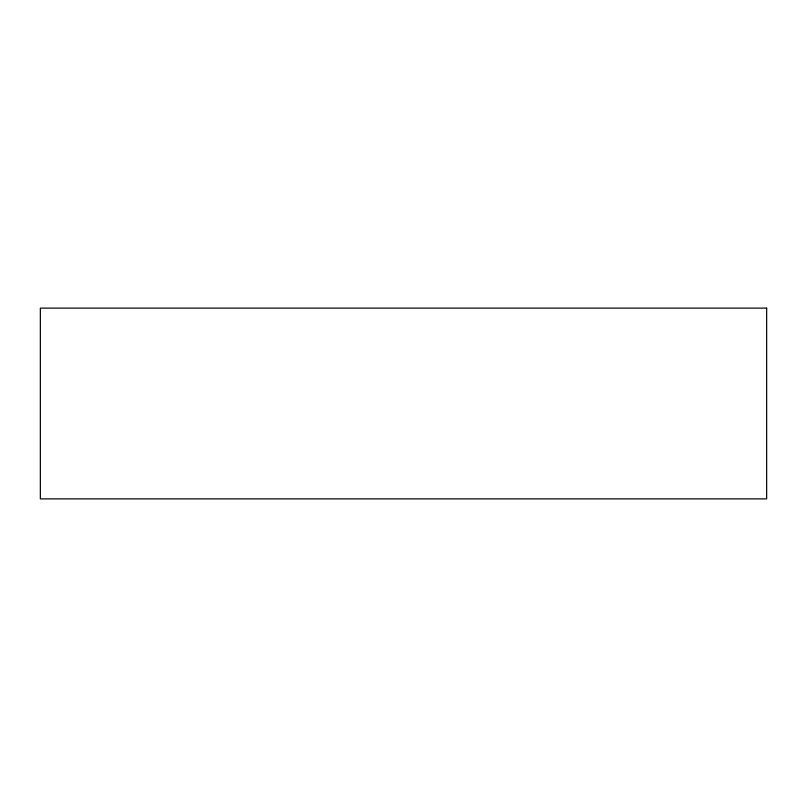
<?xml version="1.0" encoding="UTF-8"?>
<svg xmlns="http://www.w3.org/2000/svg" width="807" height="807" viewBox="0 0 807 807"><rect width="100%" height="100%" fill="white"/><g stroke="black" fill="none" stroke-linecap="round" stroke-linejoin="round"><path stroke-width="1.21" d="M766.65 308.123L40.35 308.123L40.35 498.877L766.65 498.877L766.65 308.123"/></g></svg>
